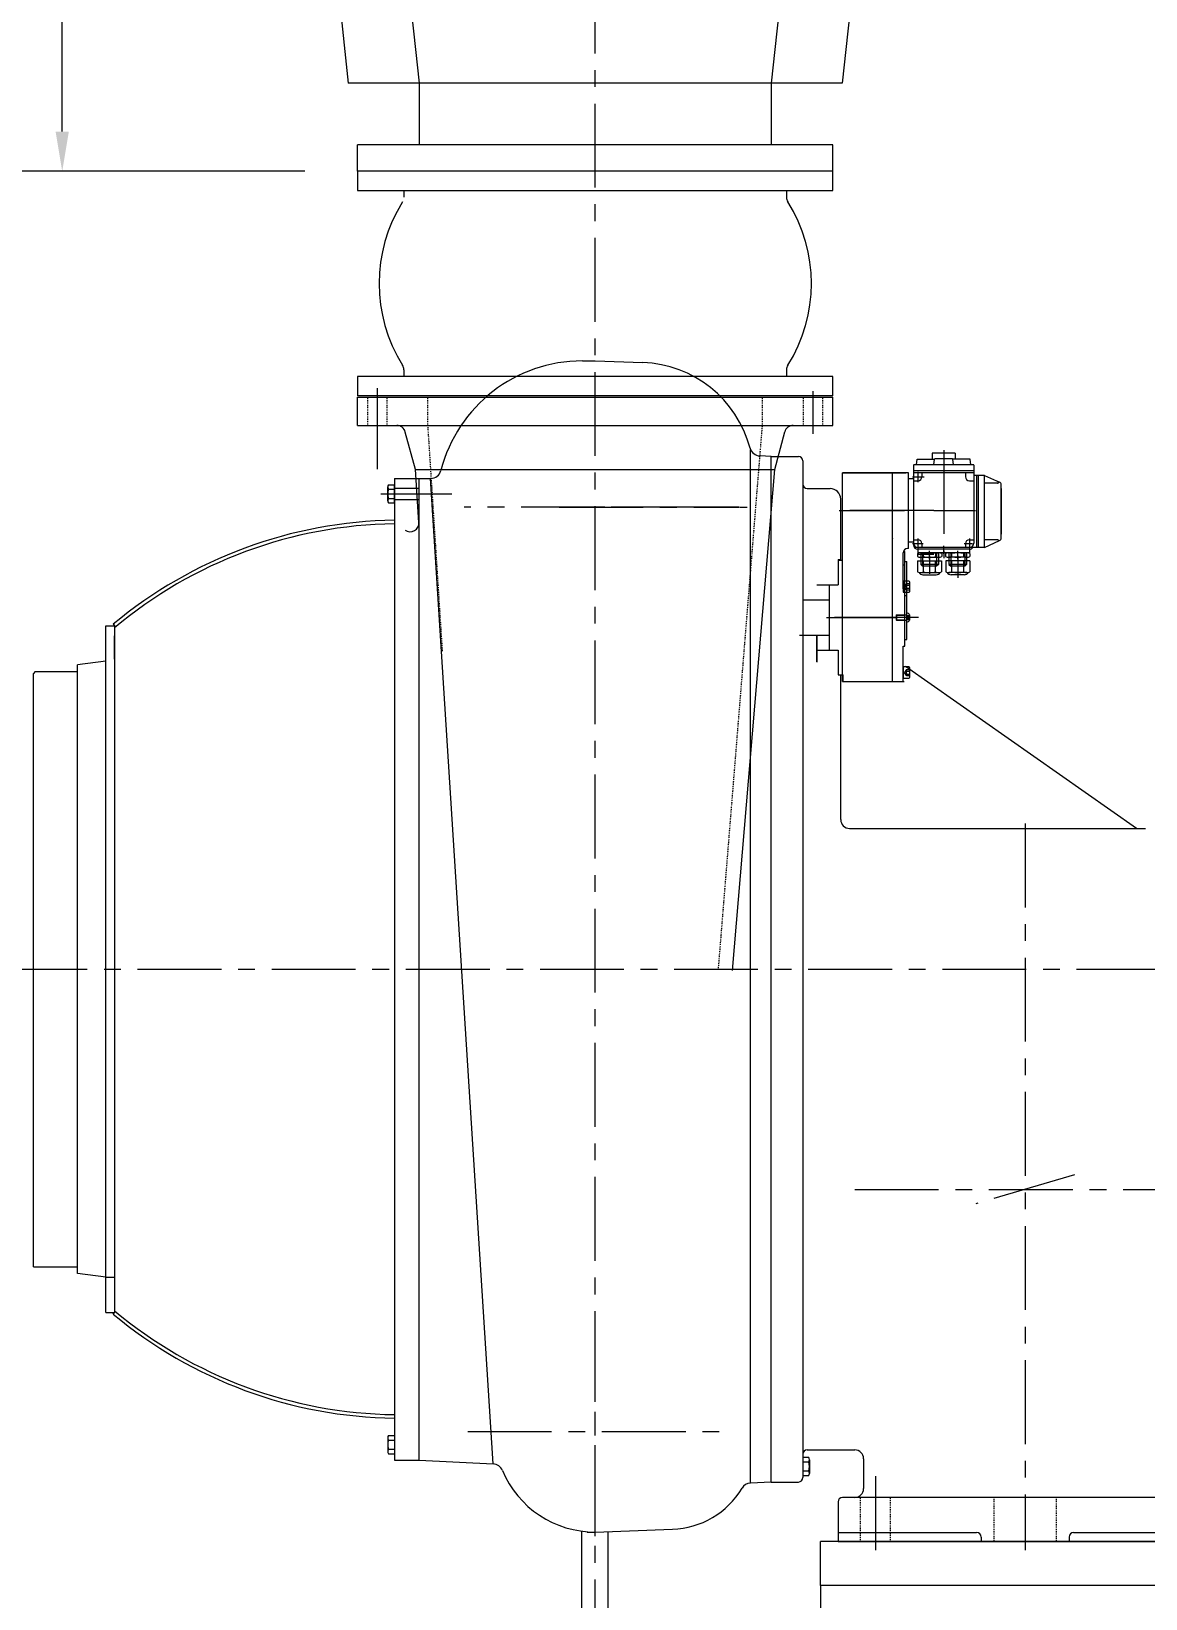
# Model space of a CAD drawing. Header units: millimetres. Extents: x 2 to 671028, y -1 to 511258.
# Drawn here: x 511865 to 544021, y 255356 to 300577 of the extents above; entities that cross this region are included whole.
import ezdxf

# ---------------------------------------------------------------- set-up
doc = ezdxf.new("R2010")
doc.units = ezdxf.units.MM
doc.header["$LTSCALE"] = 25.4
doc.set_wipeout_variables(frame=1)
for name, pattern in [('ACAD_ISO02W100', [15, 12, -3]), ('CENTER', [50.8, 31.75, -6.35, 6.35, -6.35]), ('点画线', [18, 12, -2, 2, -2]), ('虚线', [2, 1, -1])]:
    doc.linetypes.add(name, pattern=pattern)
doc.layers.get('Defpoints').update_dxf_attribs({"lineweight": 5})
for name, color, linetype, lineweight in [('CAXA1', 5, 'CENTER', 5), ('中心线层', 5, 'CENTER', 5), ('剖面线层', 4, 'Continuous', 5), ('粗实线层', 7, 'Continuous', 5), ('细实线层', 7, 'Continuous', 5), ('虚线层', 6, 'ACAD_ISO02W100', 5)]:
    doc.layers.add(name, color=color, linetype=linetype, lineweight=lineweight)
doc.styles.add('Roman', font='arial.ttf')
doc.styles.get("Standard").update_dxf_attribs({"font": 'arial.ttf'})
doc.dimstyles.new('ISO-25', dxfattribs={"dimscale": 30, "dimtxt": 38.1, "dimasz": 38.1, "dimexe": 50.8, "dimexo": 50.8, "dimgap": 15.875, "dimtad": 1, "dimtih": 1, "dimtoh": 1, "dimdec": 1, "dimlfac": 0.03937, "dimdsep": 46, "dimtxsty": 'Standard', "dimcen": 63.5, "dimclrd": 7, "dimclre": 7, "dimclrt": 7, "dimadec": 0, "dimazin": 0, "dimtfac": 1, "dimtdec": 1, "dimtmove": 0, "dimatfit": 3, "dimfxl": 25.4, "dimlwd": 5, "dimlwe": 5, "dimarcsym": 0})

# ---------------------------------------------------------------- blocks, each defined once
blk = doc.blocks.new('*D45')
at = {"color": 7, "linetype": 'Continuous', "lineweight": 5, "transparency": 16777216}
for p, q in [((625298, 258020), (625298, 227913)), ((469892, 252943), (469892, 227913)), ((471035, 229437), (624155, 229437))]:
    blk.add_line(p, q, dxfattribs=at)
at = {"color": 7, "transparency": 16777216}
for points in [[(471035, 229627), (471035, 229246), (469892, 229437)], [(624155, 229627), (624155, 229246), (625298, 229437)]]:
    blk.add_solid(points, dxfattribs=at)
at = {"layer": 'Defpoints', "color": 0, "transparency": 16777216}
for p in [(625298, 259544), (469892, 254467), (625298, 229437)]:
    blk.add_point(p, dxfattribs=at)
at = {"color": 7, "lineweight": 5, "transparency": 16777216, "insert": (547595, 232532), "char_height": 4191, "attachment_point": 5, "style": 'Roman'}
blk.add_mtext('{\\H1.25x;B}', dxfattribs=at)
blk = doc.blocks.new('*D36')
at = {"color": 7, "linetype": 'Continuous', "lineweight": 5, "transparency": 16777216}
for p, q in [((513723, 349880), (511232, 349880)), ((512756, 348737), (512756, 327722)), ((512756, 297683), (512756, 322579)), ((519755, 296540), (511232, 296540))]:
    blk.add_line(p, q, dxfattribs=at)
at = {"color": 7, "transparency": 16777216}
for points in [[(512566, 348737), (512947, 348737), (512756, 349880)], [(512566, 297683), (512947, 297683), (512756, 296540)]]:
    blk.add_solid(points, dxfattribs=at)
at = {"layer": 'Defpoints', "color": 0, "transparency": 16777216}
for p in [(515247, 349880), (512756, 296540), (521279, 296540)]:
    blk.add_point(p, dxfattribs=at)
at = {"color": 7, "lineweight": 5, "transparency": 16777216, "insert": (512756, 325151), "char_height": 4191, "attachment_point": 5, "style": 'Roman'}
blk.add_mtext('F', dxfattribs=at)

msp = doc.modelspace()

# ---------------------------------------------------------------- linework, layer by layer
at = {"color": 7, "lineweight": 5}
for p, q in [((515931.94, 346069.8), (521011.94, 299079.8)), ((517977.17, 346069.8), (523057.17, 299079.8)), ((538297.17, 346069.8), (533217.17, 299079.8)), ((540342.39, 346069.8), (535262.39, 299079.8)), ((535262.39, 299079.8), (521011.94, 299079.8)), ((523057.17, 299079.8), (523057.17, 297301.8)), ((533217.17, 299079.8), (533217.17, 297301.8)), ((534995.17, 297301.8), (521279.17, 297301.8)), ((521279.17, 296539.8), (521279.17, 297301.8)), ((534995.17, 296539.8), (534995.17, 297301.8)), ((534995.17, 296539.8), (521279.17, 296539.8)), ((534995.17, 296539.8), (521279.17, 296539.8)), ((521279.17, 296539.8), (521279.17, 295981)), ((534995.17, 295981), (534995.17, 296539.8)), ((521279.17, 295981), (534995.17, 295981)), ((522618.08, 295981), (522618.08, 295792.88)), ((533656.25, 295981), (533656.25, 295792.88)), ((522618.08, 290809.72), (522618.08, 290621.6)), ((533656.25, 290809.72), (533656.25, 290621.6)), ((534995.17, 290621.6), (521279.17, 290621.6)), ((521279.17, 290621.6), (521279.17, 290062.8)), ((534995.17, 290062.8), (534995.17, 290621.6)), ((534995.17, 290062.8), (521279.17, 290062.8)), ((521279.17, 290020.63), (534995.17, 290020.63)), ((521279.17, 289207.83), (521279.17, 290020.63)), ((521279.17, 290020.63), (534995.17, 290020.63)), ((534995.17, 289207.83), (534995.17, 290020.63)), ((521279.17, 289207.83), (534995.17, 289207.83)), ((522946.68, 287934.98), (522656.83, 289016.72)), ((533317.09, 287937.83), (533606.94, 289019.57)), ((532618.85, 258690.75), (532618.85, 288515.37)), ((533213.92, 258721.94), (533213.92, 288312.87)), ((522342.72, 287677.87), (522342.72, 259356.87)), ((523049.06, 286410.38), (522946.49, 287937.83)), ((522946.49, 287937.83), (533317.09, 287937.83)), ((525192, 259244.81), (523388.08, 287677.87)), ((532098.05, 273476.49), (533317.09, 287933.35)), ((539865.49, 286065.03), (539850.25, 286065.03)), ((537023.76, 284514.7), (537023.75, 285355.41)), ((537023.77, 284490.23), (537023.77, 285531.63)), ((537434.55, 285508.06), (537434.55, 285428.21)), ((537522.54, 285531.63), (538050.47, 285531.63)), ((537522.54, 285404.63), (538050.47, 285404.63)), ((537610.53, 285428.21), (537610.53, 285508.06)), ((537962.48, 285428.21), (537962.48, 285508.06)), ((538138.46, 285508.06), (538138.46, 285428.21)), ((538247.35, 285508.06), (538247.35, 285428.21)), ((538863.27, 285531.63), (538335.34, 285531.63)), ((538863.27, 285404.63), (538335.34, 285404.63)), ((538423.33, 285428.21), (538423.33, 285508.06)), ((538775.28, 285428.21), (538775.28, 285508.06)), ((538951.26, 285508.06), (538951.26, 285428.21)), ((537439.39, 285303.54), (537439.39, 284985.87)), ((537439.39, 285303.54), (538133.62, 285303.54)), ((537526.17, 284960.64), (538046.84, 284960.64)), ((537594.27, 284897.14), (537978.74, 284897.14)), ((537612.95, 284985.87), (537612.95, 285303.54)), ((537960.06, 284985.87), (537960.06, 285303.54)), ((538133.62, 285303.54), (538133.62, 284985.87)), ((538252.19, 285303.54), (538252.19, 284985.87)), ((538946.42, 285303.54), (538252.19, 285303.54)), ((538859.64, 284960.64), (538338.97, 284960.64)), ((538791.54, 284897.14), (538407.07, 284897.14)), ((538425.75, 284985.87), (538425.75, 285303.54)), ((538772.86, 284985.87), (538772.86, 285303.54)), ((538946.42, 285303.54), (538946.42, 284985.87)), ((537023.76, 284715.34), (537023.76, 284391.99)), ((537185.48, 284715.34), (537023.76, 284715.34)), ((537023.76, 284514.7), (537074.56, 284514.7)), ((537023.77, 284490.23), (537074.57, 284490.23)), ((537074.57, 284121.87), (537074.56, 284514.7)), ((537074.57, 282839.23), (537074.57, 284490.23)), ((537217.82, 284424.33), (537217.81, 284683)), ((537023.76, 284391.99), (537185.48, 284392)), ((514011.39, 263611.37), (514011.39, 283423.37)), ((514011.39, 283423.37), (514265.39, 283423.37)), ((514228.15, 283470.51), (514293.18, 283392.45)), ((514265.39, 283423.37), (514265.39, 263611.37)), ((514265.39, 283136), (514265.39, 282459.85)), ((514265.39, 282459.85), (514265.39, 283136)), ((537023.77, 282839.23), (537074.57, 282839.23)), ((537023.78, 282839.25), (537074.58, 282839.25)), ((514011.39, 282407.37), (513198.51, 282300.35)), ((513198.51, 264734.38), (513198.51, 282300.35)), ((511979.31, 282102.57), (511928.51, 282051.77)), ((511928.51, 264932.17), (511928.51, 282051.77)), ((511979.31, 282102.57), (513198.51, 282102.57)), ((511928.51, 264932.17), (513198.51, 264932.17)), ((514011.39, 264627.37), (513198.51, 264734.38)), ((514011.39, 264627.37), (514265.39, 264627.37)), ((514228.15, 263564.22), (514293.18, 263642.28)), ((514011.39, 263611.37), (514265.39, 263611.37)), ((522342.72, 260817.37), (522342.72, 259356.87)), ((522171.68, 260065.33), (522342.72, 260065.33)), ((522342.72, 260065.33), (522342.72, 259537.4)), ((522152.22, 259999.34), (522152.22, 259603.39)), ((522171.68, 259933.35), (522342.72, 259933.35)), ((522171.68, 259669.38), (522342.72, 259669.38)), ((522342.72, 259953.77), (522342.72, 259648.97)), ((534255.32, 259648.97), (535626.71, 259648.97)), ((522171.68, 259537.4), (522342.72, 259537.4)), ((522342.72, 259356.87), (523053.92, 259356.87)), ((534128.32, 259430.4), (534128.32, 258902.47)), ((534299.35, 259430.4), (534128.32, 259430.4)), ((534128.32, 259318.84), (534128.32, 259014.04)), ((534299.35, 259298.42), (534128.32, 259298.42)), ((534318.82, 259364.41), (534318.82, 258968.47)), ((535880.71, 259394.97), (535880.71, 258531.34)), ((533213.92, 258721.94), (532618.85, 258690.75)), ((533213.92, 258721.94), (534001.32, 258721.94)), ((534299.35, 259034.46), (534128.32, 259034.46)), ((534299.35, 258902.47), (534128.32, 258902.47)), ((535292.89, 258277.34), (535271.06, 258277.34)), ((535626.71, 258277.34), (535283.25, 258277.34)), ((546468.18, 258277.34), (535626.71, 258277.34)), ((535144.06, 258150.34), (535144.06, 257007.34)), ((528135.19, 257278.94), (530365.23, 257356.82)), ((527752.92, 254689.2), (527752.92, 257304.25)), ((528514.09, 254689.2), (528514.09, 257292.17)), ((534636.06, 255737.34), (534636.06, 257007.34)), ((547418.93, 257007.34), (534636.06, 257007.34)), ((535144.06, 257261.34), (539144.5, 257261.34)), ((535144.06, 257007.34), (546955.15, 257007.34)), ((539271.5, 257134.34), (539271.5, 257007.34)), ((541811.62, 257134.34), (541811.62, 257007.34)), ((541938.62, 257261.34), (546955.15, 257261.34)), ((534636.06, 255737.34), (534636.06, 244180.34)), ((602200.06, 255737.34), (534636.06, 255737.34))]:
    msp.add_line(p, q, dxfattribs=at)
for centre, radius, start, end in [((533910.25, 295792.88), 254, 180, 212.178876), ((526323.89, 293301.3), 4424.46, 147.821124, 212.178876), ((529950.45, 293301.3), 4424.46, 327.821124, 32.178876), ((522364.08, 290809.72), 254, 0, 32.178876), ((533910.25, 290809.72), 254, 147.821124, 180), ((522411.49, 288950.98), 254, 15, 90), ((522519.47, 273517.61), 12954, 90.781802, 129.796161), ((522519.47, 273517.61), 12852.4, 90.787983, 129.957601), ((522795.63, 286393.36), 254, 234.750827, 3.841728), ((537522.54, 285355.66), 175.98, 60, 120), ((537522.54, 285580.61), 175.98, 240, 300), ((537786.5, 284863.09), 668.54, 74.73852, 105.26148), ((537786.5, 286073.18), 668.54, 254.73852, 285.26148), ((538050.47, 285355.66), 175.98, 60, 120), ((538050.47, 285580.61), 175.98, 240, 300), ((538335.34, 285355.66), 175.98, 60, 120), ((538335.34, 285580.61), 175.98, 240, 300), ((538599.3, 284863.09), 668.54, 74.73852, 105.26148), ((538599.3, 286073.18), 668.54, 254.73852, 285.26148), ((538863.27, 285355.66), 175.98, 60, 120), ((538863.27, 285580.61), 175.98, 240, 300), ((537526.17, 285122.51), 161.86, 237.57942, 302.42058), ((537594.27, 285024.14), 127, 206.670803, 270), ((537786.5, 285570.24), 609.6, 253.458733, 286.541267), ((538046.84, 285122.51), 161.86, 237.57942, 302.42058), ((537978.74, 285024.14), 127, 270, 333.329197), ((538338.97, 285122.51), 161.86, 237.57942, 302.42058), ((538407.07, 285024.14), 127, 206.670803, 270), ((538599.3, 285570.24), 609.6, 253.458733, 286.541267), ((538859.64, 285122.51), 161.86, 237.57942, 302.42058), ((538791.54, 285024.14), 127, 270, 333.329197), ((537185.48, 284683), 32.33, 0.000591, 90.000591), ((537185.48, 284424.33), 32.33, 270.000591, 0.000591), ((522519.47, 273517.12), 12852.4, 230.042399, 269.212017), ((522519.47, 273517.12), 12954, 230.203839, 269.218198), ((522273.82, 259999.34), 121.6, 147.132768, 212.867232), ((522609.42, 259801.37), 457.2, 163.221345, 196.778655), ((522273.82, 259603.39), 121.6, 147.132768, 212.867232), ((534255.32, 259521.97), 127, 90, 180), ((534255.32, 259521.97), 127, 90, 180), ((535626.71, 259394.97), 254, 360, 90), ((534197.22, 259364.41), 121.6, 327.132768, 32.867232), ((533861.62, 259166.44), 457.2, 343.221345, 16.778655), ((532634.8, 258386.37), 304.8, 92.999996, 149.13372), ((534001.32, 258848.94), 127, 270, 0), ((534197.22, 258968.47), 121.6, 327.132768, 32.867232), ((530280.13, 259793.73), 2438.4, 271.999964, 329.13371), ((535271.06, 258150.34), 127, 90, 180), ((535626.71, 258531.34), 254, 270, 0), ((539144.5, 257134.34), 127, 0, 90), ((541938.62, 257134.34), 127, 90, 180)]:
    msp.add_arc(centre, radius, start, end, dxfattribs=at)
at = {"layer": 'CAXA1', "linetype": 'CENTER', "lineweight": 5, "ltscale": 3}
for p, q in [((528133.92, 249619.12), (528133.92, 352243.38)), ((521850.67, 287946.79), (521850.67, 290282.12)), ((534423.67, 288960.05), (534423.67, 290191.08)), ((538192.9, 288496.11), (538192.9, 285375.22)), ((521946.67, 287233.37), (523997.57, 287233.37)), ((522077.45, 287233.37), (523563.35, 287233.37)), ((532289.18, 286852.37), (524354.33, 286852.37)), ((531016.66, 286852.37), (526539.89, 286852.37)), ((532289.18, 286852.37), (526882.59, 286852.37)), ((527100.43, 286852.37), (530553.34, 286852.37)), ((527100.43, 286852.37), (530553.34, 286852.37)), ((530980.68, 286852.37), (532289.18, 286852.37)), ((532312.13, 286852.37), (532519.05, 286852.37)), ((537903.83, 286750.83), (535166.28, 286750.83)), ((535179.36, 286750.83), (537061.87, 286750.83)), ((537903.83, 286750.83), (539107.81, 286750.83)), ((537450.69, 285945.96), (537450.69, 285653.72)), ((538936.59, 285944.61), (538936.59, 285653.72)), ((537786.5, 285446.45), (537786.5, 284927.99)), ((538192.9, 285506.76), (538192.9, 285737.51)), ((538599.3, 285446.45), (538599.3, 284812.56)), ((538787.82, 285795.81), (539025.66, 285795.81)), ((537463.23, 283664.67), (534813.97, 283664.67)), ((534813.97, 283664.67), (537221.74, 283664.67)), ((535105.79, 283664.67), (536887.65, 283664.67)), ((535105.79, 283664.67), (536183.88, 283664.67)), ((540541.56, 277719.25), (540541.56, 256754.11)), ((468479.23, 273517.37), (550139.47, 273517.37)), ((541965.17, 267582.58), (539117.95, 266752.15)), ((535628.62, 267164.16), (551706.74, 267164.16)), ((528133.92, 257163.53), (528133.92, 263391.26)), ((524459.91, 260182.37), (531807.93, 260182.37)), ((536223.65, 258887.18), (536223.65, 256757.34))]:
    msp.add_line(p, q, dxfattribs=at)
at = {"layer": '中心线层', "color": 7, "linetype": '点画线', "lineweight": 5}
for p, q in [((537786.5, 285352.01), (537786.5, 285584.26)), ((538599.3, 285352.01), (538599.3, 285584.26))]:
    msp.add_line(p, q, dxfattribs=at)
at = {"layer": '剖面线层', "color": 7, "lineweight": 5}
msp.add_line((536720.27, 285950.73), (536718.97, 285949.43), dxfattribs=at)
at = {"layer": '粗实线层', "color": 7, "lineweight": 5}
for p, q in [((537176.17, 285836.43), (537176.17, 287843.03)), ((537176.17, 285658.63), (537176.17, 286306.33)), ((537029.6, 285569.67), (537074.57, 285569.67)), ((537074.57, 284490.23), (537074.57, 285569.67)), ((537125.37, 285656.07), (537125.37, 285658.63)), ((537176.17, 285658.63), (537150.77, 285658.63)), ((537023.75, 285188.67), (537074.57, 285188.67)), ((537074.57, 285278.38), (537125.37, 285278.38)), ((537125.37, 284299.67), (537125.37, 285278.38)), ((537074.56, 284299.67), (537125.37, 284299.67)), ((537125.37, 283029.67), (537125.37, 284299.67)), ((537074.57, 283029.67), (537125.37, 283029.67))]:
    msp.add_line(p, q, dxfattribs=at)
msp.add_arc((537150.77, 285531.63), 127, 90, 180, dxfattribs=at)
at = {"layer": '细实线层', "color": 7, "lineweight": 5}
for p, q in [((527765.62, 291068.77), (527788.48, 291068.77)), ((533213.92, 288312.87), (532887.31, 288327.13)), ((533213.92, 288312.87), (534001.32, 288312.87)), ((534128.32, 288185.87), (534128.32, 287512.77)), ((537322.95, 288058.93), (537322.95, 285760.23)), ((539050.15, 288071.63), (537335.65, 288071.63)), ((537411.85, 288071.63), (537430.9, 288236.73)), ((537430.9, 288236.73), (537931.81, 288236.73)), ((537862.7, 288409.45), (537862.7, 288236.73)), ((538523.1, 288409.45), (537862.7, 288409.45)), ((537906.03, 288071.63), (537930.9, 288233.58)), ((538442.35, 288244.35), (537943.45, 288244.35)), ((538954.9, 288236.73), (538453.99, 288236.73)), ((538479.77, 288071.63), (538454.91, 288233.58)), ((538523.1, 288409.45), (538523.1, 288236.73)), ((538973.95, 288071.63), (538954.9, 288236.73)), ((539062.85, 288058.93), (539062.85, 285811.03)), ((535271.17, 282013.67), (535271.17, 287843.03)), ((537176.17, 287843.03), (535271.17, 287843.03)), ((535296.59, 287842.97), (537099.99, 287842.97)), ((536718.97, 281823.23), (536718.97, 287843.03)), ((537322.95, 287665.23), (537176.17, 287665.23)), ((537288.28, 287726.21), (537627.42, 287726.21)), ((539062.85, 287893.83), (537322.95, 287893.83)), ((539062.85, 287843.03), (537322.95, 287843.03)), ((537903.83, 287843.03), (537322.95, 287843.03)), ((537322.95, 287611.91), (537450.69, 287611.91)), ((537450.69, 287865.76), (537450.69, 287566.27)), ((537564.99, 287843.03), (537564.99, 287726.21)), ((538822.29, 287843.03), (538822.29, 287726.21)), ((538936.59, 287611.91), (539068.29, 287611.91)), ((539367.65, 287766.83), (539062.85, 287766.83)), ((539139.05, 287766.83), (539139.05, 285684.03)), ((539189.85, 287766.83), (539189.85, 285684.03)), ((539367.65, 287766.83), (539805.58, 287567.77)), ((539367.65, 285684.03), (539367.65, 287766.83)), ((534128.32, 287512.77), (534128.32, 258848.94)), ((534255.32, 287385.77), (534915.59, 287385.77)), ((539749.75, 287539.85), (539367.65, 287539.85)), ((539850.25, 285952.46), (539850.25, 287498.4)), ((539865.49, 287385.83), (539850.25, 287385.83)), ((539865.49, 286065.03), (539865.49, 287385.83)), ((535220.39, 285315.67), (535220.39, 287080.97)), ((535220.39, 285314.41), (535220.39, 286522.78)), ((535220.39, 285315.73), (535220.39, 286522.78)), ((537322.95, 285836.43), (537176.17, 285836.43)), ((537322.95, 285910.11), (537450.69, 285910.11)), ((538936.59, 285910.11), (539062.85, 285910.11)), ((539749.75, 285911.01), (539367.65, 285911.01)), ((539367.65, 285684.03), (539805.58, 285883.09)), ((535271.15, 285340.18), (535271.15, 285505.09)), ((537288.28, 285795.81), (537596.11, 285795.81)), ((537903.83, 285480.83), (537434.55, 285480.83)), ((537443.6, 285633.39), (537443.6, 285531.63)), ((538942.2, 285531.63), (537443.6, 285531.63)), ((539367.65, 285684.03), (537449.95, 285684.03)), ((538935.85, 285633.23), (537449.95, 285633.23)), ((537532.5, 285531.63), (537532.5, 285193.63)), ((537564.99, 285795.81), (537564.99, 285684.03)), ((537583.3, 285531.63), (537583.3, 285142.83)), ((537989.7, 285531.63), (537989.7, 285142.83)), ((538040.5, 285531.63), (538040.5, 285193.63)), ((538345.3, 285531.63), (538345.3, 285193.63)), ((538396.1, 285531.63), (538396.1, 285142.83)), ((538802.5, 285531.63), (538802.5, 285142.83)), ((538822.29, 285795.81), (538822.29, 285684.03)), ((538853.3, 285531.63), (538853.3, 285193.63)), ((538942.2, 285633.23), (538942.2, 285531.63)), ((535144.15, 285340.18), (535220.39, 285340.18)), ((535144.15, 285112.53), (535144.17, 285112.53)), ((535144.16, 285340.24), (535220.39, 285340.24)), ((535144.16, 285340.18), (535144.16, 284604.53)), ((535144.17, 285340.24), (535144.17, 284782.12)), ((535144.17, 285338.85), (535144.17, 284782.12)), ((535144.17, 285315.73), (535274.16, 285315.73)), ((535144.17, 285315.73), (535271.17, 285315.73)), ((535220.39, 285315.67), (535220.39, 285314.41)), ((537532.5, 285193.63), (537583.3, 285142.83)), ((538040.5, 285193.63), (537532.5, 285193.63)), ((537989.7, 285142.83), (537583.3, 285142.83)), ((538040.5, 285193.63), (537989.7, 285142.83)), ((538345.3, 285193.63), (538396.1, 285142.83)), ((538853.3, 285193.63), (538345.3, 285193.63)), ((538802.5, 285142.83), (538396.1, 285142.83)), ((538853.3, 285193.63), (538802.5, 285142.83)), ((534534.64, 284604.52), (535144.16, 284604.53)), ((534890.17, 284604.53), (534890.18, 282724.93)), ((534128.32, 284172.67), (534890.17, 284172.67)), ((534027.78, 283156.67), (534890.18, 283156.67)), ((534534.64, 283155.34), (534534.64, 282380.64)), ((534534.64, 282381.66), (534534.64, 283155.34)), ((534534.64, 282723.84), (534534.63, 282723.85)), ((534534.64, 282724.92), (535144.18, 282724.93)), ((535144.18, 282724.93), (535144.18, 282013.73)), ((537023.77, 281823.23), (537023.77, 282839.23)), ((537023.79, 281847.7), (537023.78, 282839.25)), ((535144.19, 282546.92), (535144.19, 282012.41)), ((535144.19, 282546.92), (535144.19, 282013.8)), ((537023.77, 282238.91), (537023.77, 281915.56)), ((537185.49, 282238.91), (537023.77, 282238.91)), ((543754.84, 277581.37), (537088.02, 282249.52)), ((537217.83, 281947.9), (537217.83, 282206.57)), ((535144.18, 282013.73), (535271.17, 282013.73)), ((535144.19, 282012.41), (535271.17, 282012.41)), ((535169.59, 282013.67), (535296.59, 282013.67)), ((535220.39, 277835.37), (535220.39, 282013.73)), ((535220.39, 282012.41), (535220.39, 282013.73)), ((535220.39, 280416.93), (535220.39, 282013.73)), ((535271.17, 281823.23), (535271.17, 282013.73)), ((535271.17, 281823.23), (537023.77, 281823.23)), ((535296.59, 281823.17), (535296.59, 282013.67)), ((535296.59, 281823.17), (537049.19, 281823.17)), ((537023.77, 281915.56), (537185.49, 281915.56)), ((537116.23, 282165.22), (537065.43, 282077.23)), ((537116.23, 281989.25), (537065.43, 282077.23)), ((537116.23, 282165.22), (537217.83, 282165.22)), ((537116.23, 282121.23), (537217.83, 282121.23)), ((537116.23, 282033.24), (537217.83, 282033.24)), ((537116.23, 281989.25), (537217.83, 281989.25)), ((535474.39, 277581.37), (544021.36, 277581.37))]:
    msp.add_line(p, q, dxfattribs=at)
at = {"layer": '细实线层', "color": 7, "linetype": 'Continuous', "lineweight": 5}
for p, q in [((527788.48, 291068.77), (528133.92, 291068.77)), ((528133.92, 291068.77), (529507.25, 291020.81)), ((522342.72, 287677.87), (523387.98, 287677.87)), ((523053.92, 259356.87), (523053.92, 287677.87)), ((522152.22, 287035.39), (522152.22, 287431.34)), ((522171.68, 287497.33), (522342.72, 287497.33)), ((522171.68, 287365.35), (522342.72, 287365.35)), ((522342.72, 286969.4), (522342.72, 287497.33)), ((522342.72, 287080.97), (522342.72, 287385.77)), ((522344.15, 287398.47), (523053.92, 287398.47)), ((522171.68, 287101.38), (522342.72, 287101.38)), ((522171.68, 286969.4), (522342.72, 286969.4)), ((522342.72, 287068.27), (523053.92, 287068.27)), ((523053.92, 259356.87), (525192, 259244.81)), ((527903.34, 257279.15), (528135.19, 257279.15))]:
    msp.add_line(p, q, dxfattribs=at)
for centre, radius, start, end in [((527765.62, 286852.37), 4216.4, 89.999949, 165.522488), ((529391.13, 287695.43), 3327.4, 14.93662, 88), ((533852.28, 288953.83), 254, 90, 165), ((532900.6, 288631.64), 304.8, 194.936622, 267.5), ((523387.98, 287982.67), 304.8, 270, 345.522486), ((522273.82, 287431.34), 121.6, 147.132768, 212.867232), ((522609.42, 287233.37), 457.2, 163.221345, 196.778655), ((522273.82, 287035.39), 121.6, 147.132768, 212.867232), ((525176.05, 258940.43), 304.8, 22.776292, 87.000003), ((528133.92, 260182.37), 2903.22, 202.776302, 270.145271)]:
    msp.add_arc(centre, radius, start, end, dxfattribs=at)
at = {"layer": '细实线层', "color": 7, "lineweight": 5}
for centre, radius, start, end in [((534001.32, 288185.87), 127, 0, 90), ((537335.65, 288058.93), 12.7, 90, 180), ((537943.45, 288231.65), 12.7, 90, 171.271273), ((538442.35, 288231.65), 12.7, 8.728726, 90), ((539050.15, 288058.93), 12.7, 0, 90), ((537450.69, 287726.21), 114.3, 270, 0), ((538936.59, 287726.21), 114.3, 180, 270), ((534255.32, 287512.77), 127, 180, 270), ((534915.59, 287080.97), 304.8, 0, 90), ((539749.75, 287565.25), 25.4, 270, 65.556045), ((539774.05, 287498.4), 76.2, 0, 65.556045), ((537449.95, 285811.03), 127, 180, 270), ((537450.69, 285795.81), 114.3, 0, 90), ((538936.59, 285795.81), 114.3, 90, 180), ((538935.85, 285811.03), 127, 270, 0), ((539749.75, 285885.61), 25.4, 294.443955, 90), ((539774.05, 285952.46), 76.2, 294.443955, 0), ((537449.95, 285760.23), 127, 180, 270), ((538935.85, 285760.23), 127, 270, 323.130102), ((537185.49, 282206.57), 32.33, 0, 90), ((537283.36, 282077.23), 172.83, 165.252867, 194.747133), ((537160.22, 282143.23), 49.19, 153.434949, 206.565051), ((537160.22, 282011.24), 49.19, 153.434949, 206.565051), ((537185.49, 281947.9), 32.33, 270, 0), ((535474.39, 277835.37), 254, 180, 270)]:
    msp.add_arc(centre, radius, start, end, dxfattribs=at)
msp.add_open_spline([(535144.17, 285292.36), (535144.57, 285292.81), (535144.97, 285293.27), (535145.37, 285293.72)], degree=3, dxfattribs=at)
at = {"layer": '虚线层', "color": 7, "linetype": '虚线', "lineweight": 5}
for p, q in [((521571.27, 289207.83), (521571.27, 290020.63)), ((522130.07, 289207.83), (522130.07, 290020.63)), ((523311.17, 289207.83), (523311.17, 290020.63)), ((532963.17, 289207.83), (532963.17, 290020.63)), ((534144.27, 289207.83), (534144.27, 290020.63)), ((534703.07, 289207.83), (534703.07, 290020.63)), ((523730.92, 282693.39), (523311.17, 289207.83)), ((531693.26, 273510.63), (532963.17, 289207.83)), ((535791.85, 257007.31), (535791.85, 258277.31)), ((536655.45, 257007.31), (536655.45, 258277.31)), ((539641.21, 258277.34), (539641.21, 257007.34)), ((541441.92, 258277.34), (541441.92, 257007.34))]:
    msp.add_line(p, q, dxfattribs=at)
at = {"layer": '虚线层', "color": 7, "lineweight": 5}
for p, q in [((537116.21, 284641.65), (537065.42, 284553.67)), ((537116.22, 284465.68), (537065.42, 284553.67)), ((537116.21, 284641.65), (537217.81, 284641.66)), ((537116.21, 284597.66), (537217.81, 284597.66)), ((537116.22, 284509.67), (537217.82, 284509.67)), ((537116.22, 284465.68), (537217.82, 284465.68))]:
    msp.add_line(p, q, dxfattribs=at)
for centre, radius, start, end in [((537283.35, 284553.67), 172.83, 165.253458, 194.747724), ((537160.21, 284619.66), 49.19, 153.43554, 206.565642), ((537160.21, 284487.68), 49.19, 153.43554, 206.565642)]:
    msp.add_arc(centre, radius, start, end, dxfattribs=at)

# ---------------------------------------------------------------- dimensions: what is measured, and where the dimension line sits
at = {"color": 7, "lineweight": 5}
dim = msp.add_linear_dim(base=(512756.06, 296539.8), p1=(515246.67, 349879.8), p2=(521279.17, 296539.8), angle=90, text='F', dimstyle='ISO-25', override={"dimscale": 30, "dimtxt": 139.7, "dimpost": '\\X', "dimtxsty": 'Roman', "dimtmove": 1}, dxfattribs=at)
dim.commit()
dim.dimension.update_dxf_attribs({"geometry": '*D36', "text_midpoint": (512756.06, 325150.67), "dimtype": 160})
dim = msp.add_linear_dim(base=(625298.43, 229436.86), p1=(469891.51, 254467.37), p2=(625298.43, 259544.16), text='{\\H1.25x;B}', dimstyle='ISO-25', override={"dimscale": 30, "dimtxt": 139.7, "dimpost": '\\X', "dimtxsty": 'Roman', "dimtmove": 1}, dxfattribs=at)
dim.commit()
dim.dimension.update_dxf_attribs({"geometry": '*D45', "text_midpoint": (547594.97, 229436.86), "dimtype": 160})

# ---------------------------------------------------------------- next in the draw order: wipeouts: each hides what was drawn before it
msp.add_wipeout([(536820.57, 283664.67), (536820.57, 283684.41), (536820.57, 283684.41), (536820.57, 283729.44), (536820.57, 283729.44), (536832, 283740.87), (536832, 283740.87), (537074.57, 283740.87), (537074.57, 283740.87), (537125.37, 283740.87), (537125.37, 283740.87), (537125.37, 283798.02), (537125.37, 283798.02), (537128.74, 283797.22), (537132.09, 283796.35), (537135.42, 283795.38), (537138.73, 283794.34), (537142, 283793.21), (537145.25, 283792), (537148.46, 283790.7), (537151.64, 283789.33), (537154.78, 283787.87), (537157.89, 283786.34), (537160.96, 283784.73), (537163.98, 283783.03), (537166.96, 283781.27), (537169.9, 283779.43), (537172.78, 283777.51), (537175.62, 283775.52), (537178.41, 283773.46), (537181.14, 283771.34), (537183.82, 283769.14), (537186.44, 283766.87), (537189, 283764.54), (537191.51, 283762.15), (537193.95, 283759.69), (537196.33, 283757.17), (537198.64, 283754.59), (537200.89, 283751.96), (537203.07, 283749.26), (537205.18, 283746.52), (537207.22, 283743.72), (537209.19, 283740.87), (537209.19, 283740.87), (537209.19, 283723.32), (537209.19, 283723.32), (537209.19, 283694), (537209.19, 283694), (537209.19, 283684.41), (537209.19, 283684.41), (537209.19, 283664.67), (537209.19, 283664.67), (537209.19, 283635.34), (537209.19, 283635.34), (537209.19, 283606.01), (537209.19, 283606.01), (537209.19, 283588.47), (537209.19, 283588.47), (537207.22, 283585.62), (537205.18, 283582.82), (537203.07, 283580.07), (537200.89, 283577.38), (537198.64, 283574.74), (537196.33, 283572.16), (537193.95, 283569.64), (537191.51, 283567.18), (537189, 283564.79), (537186.44, 283562.46), (537183.82, 283560.19), (537181.14, 283558), (537178.41, 283555.87), (537175.62, 283553.81), (537172.78, 283551.82), (537169.9, 283549.9), (537166.96, 283548.06), (537163.98, 283546.3), (537160.96, 283544.61), (537157.89, 283542.99), (537154.78, 283541.46), (537151.64, 283540), (537148.46, 283538.63), (537145.25, 283537.33), (537142, 283536.12), (537138.73, 283534.99), (537135.42, 283533.95), (537132.09, 283532.98), (537128.74, 283532.11), (537125.37, 283531.32), (537125.37, 283531.32), (537125.37, 283588.47), (537125.37, 283588.47), (537074.57, 283588.47), (537074.57, 283588.47), (536832, 283588.47), (536832, 283588.47), (536820.57, 283599.9), (536820.57, 283599.9)], dxfattribs=at).dxf.layer = '粗实线层'

# ---------------------------------------------------------------- next in the draw order: linework, layer by layer
at = {"layer": '中心线层', "color": 7, "lineweight": 5}
msp.add_line((537247.29, 283664.67), (536782.47, 283664.67), dxfattribs=at)
at = {"layer": '粗实线层', "color": 7, "lineweight": 5}
for p, q in [((536820.57, 283729.44), (536832, 283740.87)), ((536820.57, 283729.44), (536820.57, 283599.9)), ((536820.57, 283599.9), (536832, 283588.47)), ((536832, 283740.87), (536832, 283588.47)), ((536832, 283740.87), (537125.37, 283740.87)), ((536832, 283588.47), (537125.37, 283588.47)), ((537074.57, 283588.47), (537074.57, 283740.87)), ((537125.37, 283531.32), (537125.37, 283798.02)), ((537209.19, 283740.87), (537209.19, 283588.47))]:
    msp.add_line(p, q, dxfattribs=at)
for start, end in [(33.911714, 77.514533), (282.485467, 326.088286)]:
    msp.add_arc((537095.84, 283664.67), 136.58, start, end, dxfattribs=at)
at = {"layer": '细实线层', "color": 7, "lineweight": 5}
for p, q in [((536820.57, 283729.44), (537074.57, 283729.44)), ((536820.57, 283599.9), (537074.57, 283599.9)), ((537125.37, 283740.87), (537074.57, 283729.44)), ((537074.57, 283599.9), (537125.37, 283588.47))]:
    msp.add_line(p, q, dxfattribs=at)
at = {"layer": '虚线层', "color": 7, "lineweight": 5}
for p, q in [((537156.36, 283723.32), (537125.37, 283664.67)), ((537156.36, 283606.01), (537125.37, 283664.67)), ((537156.36, 283723.32), (537209.19, 283723.32)), ((537156.36, 283694), (537209.19, 283694)), ((537156.36, 283635.34), (537209.19, 283635.34)), ((537156.36, 283606.01), (537209.19, 283606.01))]:
    msp.add_line(p, q, dxfattribs=at)
for centre, radius, start, end in [((537267.78, 283664.67), 115.22, 165.252867, 194.747133), ((537185.69, 283708.66), 32.79, 153.434949, 206.565051), ((537185.69, 283620.67), 32.79, 153.434949, 206.565051)]:
    msp.add_arc(centre, radius, start, end, dxfattribs=at)

doc.saveas('drawing.dxf')
